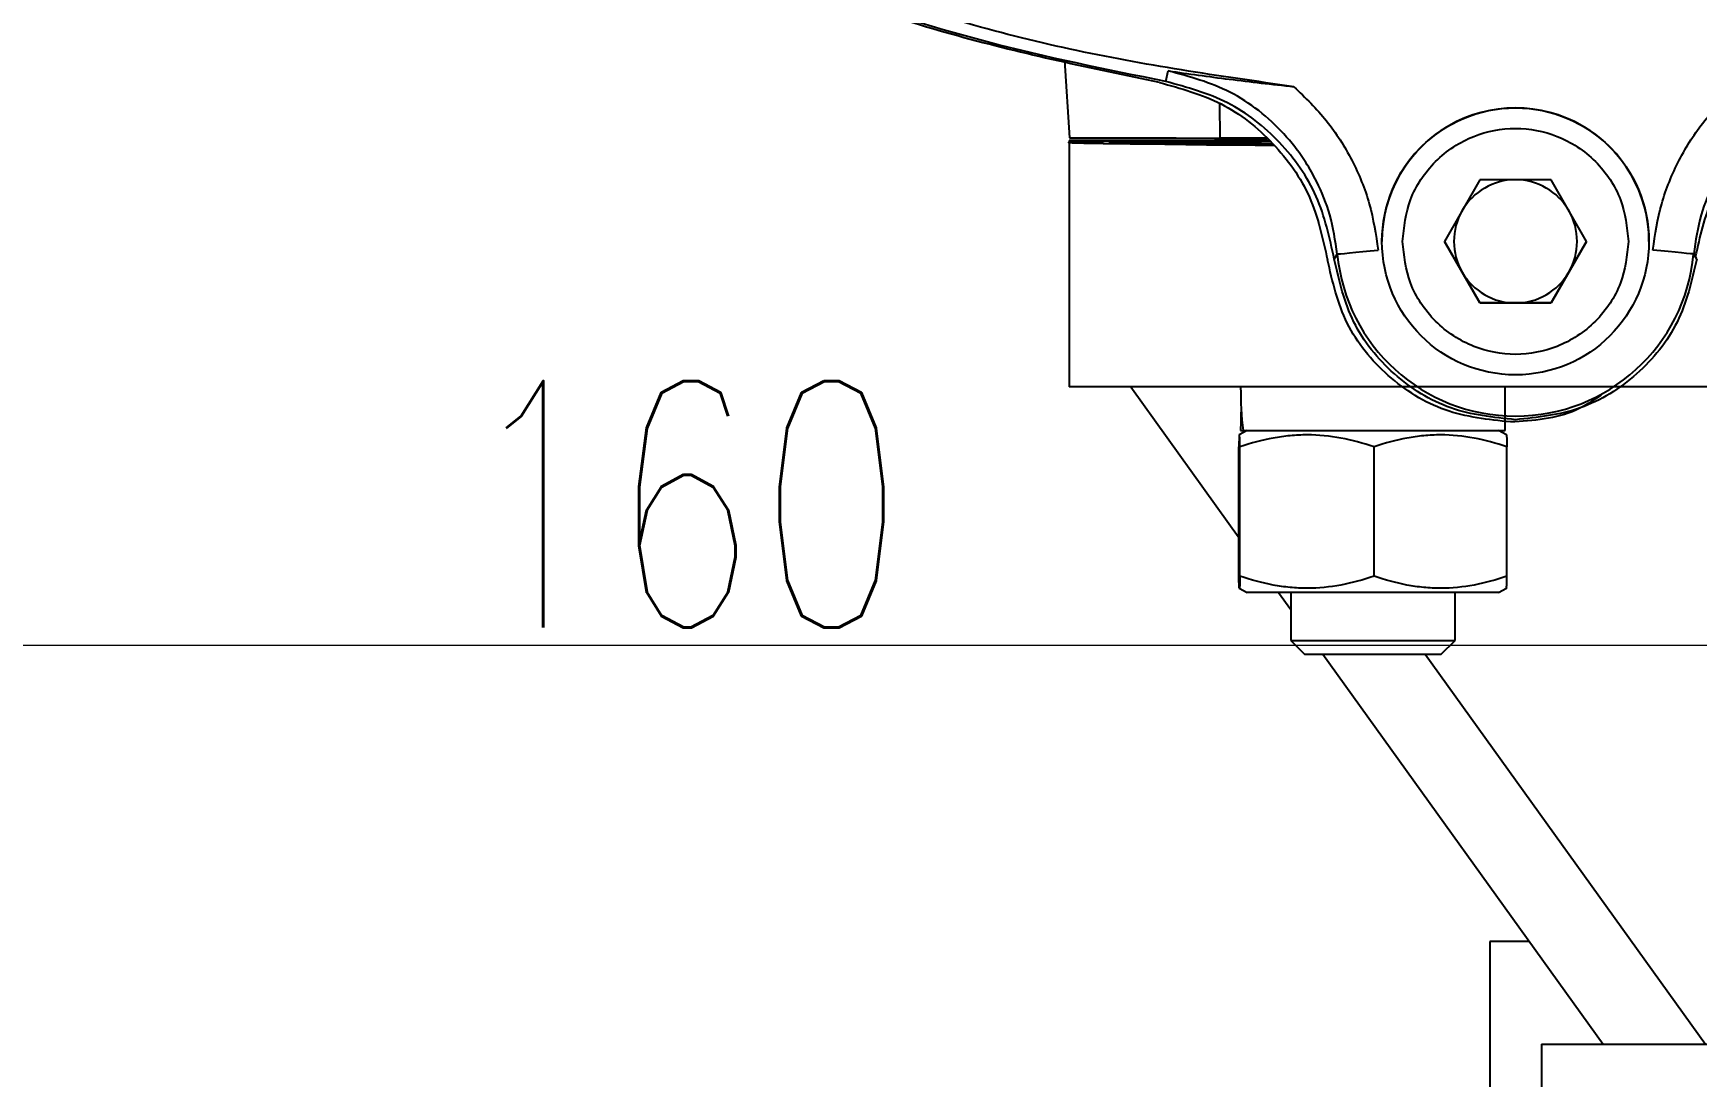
# Model space of a CAD drawing. Header units: millimetres. Extents: x 2344 to 4024, y 1094 to 2282.
# Drawn here: x 2782 to 2863, y 1888.4 to 1939.2 of the extents above; entities that cross this region are included whole.
import ezdxf

# ---------------------------------------------------------------- set-up
doc = ezdxf.new("R2010")
doc.units = ezdxf.units.MM
doc.layers.add('AM_5', color=3, linetype='Continuous', lineweight=25)
doc.styles.add('SLDTEXTSTYLE1', font='txt.shx', dxfattribs={"width": 0.7, "bigfont": 'gbcbig.shx'})
doc.dimstyles.new('SLDDIMSTYLE12$0', dxfattribs={"dimtxt": 12, "dimasz": 10, "dimexe": 0, "dimexo": 0.0625, "dimgap": 0.875, "dimtad": 1, "dimdec": 1, "dimlfac": 1.8, "dimrnd": 1e-09, "dimzin": 12, "dimdsep": 46, "dimtxsty": 'SLDTEXTSTYLE1', "dimcen": 0.09, "dimdle": 8.16, "dimclrd": 3, "dimclre": 3, "dimadec": 0, "dimazin": 3, "dimtfac": 1, "dimtdec": 1, "dimtofl": 0, "dimtmove": 0, "dimatfit": 3, "dimfxl": 0, "dimfrac": 2, "dimtolj": 1, "dimlwd": 5, "dimlwe": 5, "dimarcsym": 0})

# ---------------------------------------------------------------- blocks, each defined once
blk = doc.blocks.new('*D48')
at = {"layer": 'AM_5', "color": 3, "linetype": 'Continuous', "lineweight": 5, "transparency": 16777216}
for p, q in [((2732.968, 1934.287), (2732.968, 1909.411)), ((2884.382, 1909.411), (2742.968, 1909.411))]:
    blk.add_line(p, q, dxfattribs=at)
at = {"layer": 'AM_5', "color": 3, "lineweight": 5, "transparency": 16777216}
blk.add_line((2894.382, 1933.942), (2894.382, 1909.411), dxfattribs=at)
at = {"layer": 'AM_5', "color": 3, "transparency": 16777216}
for points in [[(2742.968, 1911.078), (2742.968, 1907.745), (2732.968, 1909.411)], [(2884.382, 1911.078), (2884.382, 1907.745), (2894.382, 1909.411)]]:
    blk.add_solid(points, dxfattribs=at)
at = {"layer": 'Defpoints', "color": 0, "transparency": 16777216}
for p in [(2732.968, 1934.349), (2894.382, 1934.005), (2732.968, 1909.411)]:
    blk.add_point(p, dxfattribs=at)
at = {"layer": 'AM_5', "color": 0, "transparency": 16777216, "insert": (2813.675, 1916.286), "char_height": 12, "attachment_point": 5, "style": 'SLDTEXTSTYLE1'}
blk.add_mtext('\\A1;160', dxfattribs=at)

msp = doc.modelspace()

# ---------------------------------------------------------------- linework, layer by layer
at = {"color": 7, "linetype": 'Continuous', "lineweight": 25}
for p, q in [((2832.213, 1937.895), (2832.468, 1934.137)), ((2837.154, 1936.876), (2837.274, 1937.392)), ((2839.803, 1934.121), (2839.78, 1935.804)), ((2832.441, 1934.002), (2832.441, 1922.002)), ((2842.218, 1934.002), (2832.441, 1934.002)), ((2842.019, 1934.117), (2839.803, 1934.121)), ((2840.391, 1933.864), (2840.392, 1933.91)), ((2852.45, 1932.09), (2850.718, 1929.09)), ((2855.914, 1932.09), (2852.45, 1932.09)), ((2857.646, 1929.09), (2855.914, 1932.09)), ((2847.682, 1929.097), (2847.682, 1929.097)), ((2850.718, 1929.09), (2852.45, 1926.09)), ((2851.584, 1927.59), (2850.718, 1929.09)), ((2855.914, 1926.09), (2857.646, 1929.09)), ((2857.646, 1929.09), (2856.78, 1927.59)), ((2860.682, 1929.083), (2860.682, 1929.083)), ((2845.357, 1928.225), (2845.506, 1928.475)), ((2863.008, 1928.225), (2862.859, 1928.475)), ((2852.45, 1926.09), (2851.584, 1927.59)), ((2856.78, 1927.59), (2855.914, 1926.09)), ((2852.45, 1926.09), (2855.914, 1926.09)), ((2852.45, 1926.09), (2852.45, 1926.09)), ((2854.182, 1926.09), (2852.45, 1926.09)), ((2855.914, 1926.09), (2854.182, 1926.09)), ((2855.914, 1926.09), (2855.914, 1926.09)), ((2957.441, 1922.002), (2832.441, 1922.002)), ((2835.447, 1922.002), (2840.767, 1914.6)), ((2853.678, 1919.884), (2853.678, 1921.984)), ((2841.113, 1919.884), (2840.73, 1919.663)), ((2840.798, 1919.884), (2840.913, 1919.884)), ((2840.913, 1919.884), (2853.678, 1919.884)), ((2853.745, 1919.663), (2853.363, 1919.884)), ((2840.708, 1912.781), (2840.708, 1919.087)), ((2840.767, 1912.781), (2840.767, 1919.087)), ((2847.296, 1912.781), (2847.296, 1919.087)), ((2853.767, 1912.781), (2853.767, 1919.087)), ((2840.73, 1912.205), (2841.113, 1911.984)), ((2853.363, 1911.984), (2841.113, 1911.984)), ((2842.647, 1911.984), (2843.238, 1911.162)), ((2843.238, 1911.984), (2843.238, 1909.66)), ((2851.238, 1909.66), (2851.238, 1911.984)), ((2853.363, 1911.984), (2853.745, 1912.205)), ((2843.238, 1909.66), (2843.914, 1908.984)), ((2843.238, 1909.66), (2851.238, 1909.66)), ((2850.561, 1908.984), (2851.238, 1909.66)), ((2843.914, 1908.984), (2850.561, 1908.984)), ((2844.803, 1908.984), (2858.445, 1890.002)), ((2849.787, 1908.984), (2863.429, 1890.002)), ((2854.851, 1895.002), (2852.941, 1895.002)), ((2852.941, 1895.002), (2852.941, 1677.002)), ((2855.441, 1890.002), (2855.441, 1881.002)), ((2855.441, 1890.002), (2934.441, 1890.002))]:
    msp.add_line(p, q, dxfattribs=at)
at = {"color": 7, "linetype": 'Continuous', "lineweight": 25, "flags": 128}
for points in [[(2841.623, 1933.987), (2839.232, 1933.978), (2837.181, 1933.968), (2835.485, 1933.957), (2834.153, 1933.945), (2833.193, 1933.931), (2832.611, 1933.917), (2832.411, 1933.902), (2832.594, 1933.886), (2833.159, 1933.87), (2834.103, 1933.853), (2835.419, 1933.836), (2837.099, 1933.818), (2839.134, 1933.8), (2841.511, 1933.782)], [(2832.468, 1934.137), (2832.477, 1934.137), (2832.775, 1934.137), (2833.481, 1934.135), (2834.564, 1934.133), (2835.976, 1934.13), (2837.654, 1934.126), (2839.524, 1934.122)], [(2840.417, 1933.91), (2838.794, 1933.912), (2837.332, 1933.912), (2836.108, 1933.91), (2835.184, 1933.907), (2834.608, 1933.903), (2834.411, 1933.898), (2834.602, 1933.893), (2835.172, 1933.887), (2836.091, 1933.88), (2837.312, 1933.874), (2838.77, 1933.869), (2840.391, 1933.864)], [(2839.524, 1934.122), (2840.705, 1934.12), (2841.828, 1934.117), (2842.081, 1934.117)], [(2841.511, 1933.782), (2841.978, 1933.779), (2842.358, 1933.775), (2842.436, 1933.774)], [(2842.23, 1933.99), (2842.093, 1933.989), (2841.623, 1933.987)], [(2845.506, 1928.475), (2845.55, 1928.479), (2845.667, 1928.49), (2845.853, 1928.508), (2846.101, 1928.531), (2846.401, 1928.559), (2846.743, 1928.592), (2847.112, 1928.627), (2847.497, 1928.663)], [(2862.859, 1928.475), (2862.815, 1928.479), (2862.698, 1928.49), (2862.511, 1928.508), (2862.264, 1928.531), (2861.963, 1928.559), (2861.622, 1928.592), (2861.252, 1928.627), (2860.868, 1928.663)]]:
    msp.add_lwpolyline(points, dxfattribs=at)
at = {"color": 7, "linetype": 'Continuous', "lineweight": 25}
msp.add_circle((2854.182, 1929.09), 6.5, dxfattribs=at)
for centre, radius, start, end in [((2854.182, 1929.09), 6.5, 359.93876, 180), ((2849.965, 2482.033), 548.252, 268.99949, 269.20747), ((2848.035, 1368.187), 565.775, 90.5822, 90.77156), ((2854.182, 1929.09), 3, 90, 150), ((2854.182, 1929.09), 3, 30, 90), ((2854.182, 1929.09), 3, 150, 210), ((2854.182, 1929.09), 3, 330, 30), ((2854.182, 1929.295), 8.715, 185.40246, 354.59754), ((2854.182, 1929.09), 3, 210, 270), ((2854.182, 1929.09), 3, 270, 330)]:
    msp.add_arc(centre, radius, start, end, dxfattribs=at)
for centre, start_param, end_param in [((2847.238, 1921.984), 4.712389, 4.901786), ((2847.238, 1919.884), 4.613613, 4.712389)]:
    msp.add_ellipse(centre, major_axis=(0, -11.154), ratio=0.57735, start_param=start_param, end_param=end_param, dxfattribs=at)
for points in [[(2843.393, 1936.622), (2839.741, 1937.146), (2832.438, 1938.194), (2821.795, 1941.314), (2811.552, 1945.521), (2801.851, 1950.877), (2792.812, 1957.281), (2784.55, 1964.663), (2777.169, 1972.925), (2770.764, 1981.964), (2765.409, 1991.665), (2761.201, 2001.908), (2758.081, 2012.551), (2757.033, 2019.854), (2756.509, 2023.506)], [(2836.85, 1936.824), (2833.556, 1937.511), (2826.968, 1938.883), (2817.415, 1942.204), (2808.232, 1946.408), (2799.529, 1951.544), (2791.392, 1957.533), (2783.908, 1964.321), (2777.152, 1971.834), (2771.198, 1979.996), (2766.099, 1988.721), (2761.935, 1997.922), (2758.655, 2007.489), (2757.31, 2014.083), (2756.638, 2017.38)], [(2837.154, 1936.876), (2834.241, 1937.463), (2828.413, 1938.639), (2819.919, 1941.392), (2811.69, 1944.839), (2803.819, 1949.04), (2796.318, 1953.885), (2791.725, 1957.659), (2789.428, 1959.546)], [(2836.85, 1936.824), (2837.878, 1936.542), (2839.934, 1935.978), (2842.467, 1933.961), (2844.345, 1931.323), (2844.798, 1929.24), (2845.025, 1928.198)], [(2853.939, 1920.296), (2852.853, 1920.412), (2850.682, 1920.646), (2847.87, 1922.429), (2845.763, 1925.007), (2845.271, 1927.134), (2845.025, 1928.198)], [(2854.182, 1920.405), (2853.107, 1920.518), (2850.956, 1920.746), (2848.17, 1922.509), (2846.083, 1925.063), (2845.599, 1927.171), (2845.357, 1928.225)], [(2863.008, 1928.225), (2862.766, 1927.171), (2862.281, 1925.063), (2860.195, 1922.509), (2857.409, 1920.746), (2855.258, 1920.518), (2854.182, 1920.405)], [(2840.736, 1912.203), (2840.726, 1912.231), (2840.717, 1912.452), (2840.708, 1912.781)]]:
    msp.add_open_spline(points, degree=3, dxfattribs=at)
for points, knots in [([(2845.357, 1928.225), (2845.13, 1929.27), (2844.678, 1931.359), (2842.799, 1934.007), (2840.255, 1936.029), (2838.189, 1936.593), (2837.154, 1936.876)], [0, 0, 0, 0, 0.250065, 0.499446, 0.749386, 1, 1, 1, 1]), ([(2837.274, 1937.392), (2838.245, 1937.255), (2840.178, 1936.983), (2842.325, 1936.742), (2843.393, 1936.622)], [0, 0, 0, 0, 0.502443, 1, 1, 1, 1]), ([(2845.506, 1928.475), (2845.409, 1929.116), (2845.225, 1930.339), (2844.623, 1931.818), (2844.007, 1932.907), (2843.465, 1933.673), (2842.371, 1934.961), (2840.412, 1936.541), (2838.305, 1937.112), (2837.274, 1937.392)], [0, 0, 0, 0, 0.149059, 0.284486, 0.365253, 0.437407, 0.500452, 0.755467, 1, 1, 1, 1]), ([(2871.091, 1937.392), (2870.057, 1937.117), (2868.664, 1936.747), (2867.13, 1935.792), (2866.25, 1935.114), (2865.411, 1934.298), (2864.585, 1933.28), (2863.802, 1931.969), (2863.14, 1930.339), (2862.956, 1929.116), (2862.859, 1928.475)], [0, 0, 0, 0, 0.24429, 0.329036, 0.41449, 0.500125, 0.597992, 0.71577, 0.851072, 1, 1, 1, 1]), ([(2843.393, 1936.622), (2843.945, 1936.088), (2845.047, 1935.023), (2846.267, 1933.066), (2847.153, 1930.938), (2847.382, 1929.423), (2847.497, 1928.663)], [0, 0, 0, 0, 0.250755, 0.499989, 0.749233, 1, 1, 1, 1]), ([(2860.868, 1928.663), (2860.983, 1929.423), (2861.212, 1930.938), (2862.098, 1933.066), (2863.318, 1935.023), (2864.419, 1936.088), (2864.972, 1936.622)], [0, 0, 0, 0, 0.250767, 0.500011, 0.749245, 1, 1, 1, 1]), ([(2871.097, 1936.751), (2870.068, 1936.473), (2868.01, 1935.918), (2865.47, 1933.911), (2863.61, 1931.336), (2863.158, 1929.319), (2862.939, 1928.341)], [0, 0, 0, 0, 0.253769, 0.507538, 0.761308, 1, 1, 1, 1]), ([(2848.682, 1929.09), (2848.755, 1929.782), (2848.868, 1930.846), (2849.554, 1932.127), (2850.264, 1933.007), (2851.145, 1933.721), (2852.426, 1934.386), (2854.182, 1934.723), (2855.938, 1934.386), (2857.219, 1933.721), (2858.1, 1933.007), (2858.81, 1932.127), (2859.495, 1930.846), (2859.608, 1929.782), (2859.682, 1929.09)], [0, 0, 0, 0, 0.119728, 0.18418, 0.25, 0.31582, 0.380272, 0.5, 0.619728, 0.68418, 0.75, 0.81582, 0.880272, 1, 1, 1, 1]), ([(2859.682, 1929.09), (2859.608, 1928.398), (2859.495, 1927.334), (2858.81, 1926.053), (2858.1, 1925.173), (2857.219, 1924.459), (2855.938, 1923.794), (2854.182, 1923.457), (2852.426, 1923.794), (2851.145, 1924.459), (2850.264, 1925.173), (2849.554, 1926.053), (2848.868, 1927.334), (2848.755, 1928.398), (2848.682, 1929.09)], [0, 0, 0, 0, 0.119728, 0.18418, 0.25, 0.31582, 0.380272, 0.5, 0.619728, 0.68418, 0.75, 0.81582, 0.880272, 1, 1, 1, 1]), ([(2858.355, 1921.609), (2857.954, 1921.338), (2856.648, 1920.457), (2855.048, 1920.362), (2853.939, 1920.296)], [0, 0, 0, 0, 0.307191, 1, 1, 1, 1]), ([(2840.767, 1919.087), (2840.762, 1919.263), (2840.758, 1919.409), (2840.748, 1919.611), (2840.743, 1919.667), (2840.735, 1919.667), (2840.733, 1919.654), (2840.728, 1919.601), (2840.725, 1919.562), (2840.718, 1919.41), (2840.713, 1919.264), (2840.708, 1919.087)], [0, 0, 0, 0, 0.25, 0.25, 0.5, 0.5, 0.625, 0.625, 0.75, 0.75, 1, 1, 1, 1]), ([(2847.296, 1919.087), (2846.763, 1919.263), (2846.226, 1919.409), (2845.141, 1919.611), (2844.593, 1919.667), (2843.761, 1919.667), (2843.482, 1919.654), (2842.93, 1919.601), (2842.656, 1919.562), (2841.839, 1919.41), (2841.301, 1919.264), (2840.767, 1919.087)], [0, 0, 0, 0, 0.25, 0.25, 0.5, 0.5, 0.625, 0.625, 0.75, 0.75, 1, 1, 1, 1]), ([(2853.767, 1919.087), (2853.239, 1919.263), (2852.707, 1919.409), (2851.631, 1919.611), (2851.088, 1919.667), (2850.263, 1919.667), (2849.986, 1919.654), (2849.44, 1919.601), (2849.168, 1919.562), (2848.359, 1919.41), (2847.825, 1919.264), (2847.296, 1919.087)], [0, 0, 0, 0, 0.25, 0.25, 0.5, 0.5, 0.625, 0.625, 0.75, 0.75, 1, 1, 1, 1]), ([(2853.738, 1919.65), (2853.738, 1919.655), (2853.748, 1919.746), (2853.758, 1919.406), (2853.767, 1919.087)], [0, 0, 0, 0, 0.057508, 1, 1, 1, 1]), ([(2840.767, 1912.781), (2840.762, 1912.607), (2840.752, 1912.274), (2840.742, 1912.236), (2840.737, 1912.218)], [0, 0, 0, 0, 0.5222802, 1, 1, 1, 1]), ([(2847.296, 1912.781), (2846.763, 1912.604), (2846.226, 1912.458), (2845.141, 1912.256), (2844.593, 1912.201), (2843.761, 1912.2), (2843.482, 1912.214), (2842.93, 1912.266), (2842.656, 1912.306), (2841.839, 1912.457), (2841.301, 1912.604), (2840.767, 1912.781)], [0, 0, 0, 0, 0.25, 0.25, 0.5, 0.5, 0.625, 0.625, 0.75, 0.75, 1, 1, 1, 1]), ([(2853.767, 1912.781), (2853.239, 1912.604), (2852.707, 1912.458), (2851.631, 1912.256), (2851.088, 1912.201), (2850.263, 1912.2), (2849.986, 1912.214), (2849.44, 1912.266), (2849.168, 1912.306), (2848.359, 1912.457), (2847.825, 1912.604), (2847.296, 1912.781)], [0, 0, 0, 0, 0.25, 0.25, 0.5, 0.5, 0.625, 0.625, 0.75, 0.75, 1, 1, 1, 1]), ([(2853.738, 1912.218), (2853.738, 1912.212), (2853.748, 1912.121), (2853.758, 1912.461), (2853.767, 1912.781)], [0, 0, 0, 0, 0.057508, 1, 1, 1, 1])]:
    msp.add_open_spline(points, degree=3, knots=knots, dxfattribs=at)

# ---------------------------------------------------------------- dimensions: what is measured, and where the dimension line sits
at = {"layer": 'AM_5'}
dim = msp.add_linear_dim(base=(2732.968, 1909.411), p1=(2894.382, 1934.005), p2=(2732.968, 1934.349), text='160', dimstyle='SLDDIMSTYLE12$0', override={"dimlfac": 1}, dxfattribs=at)
dim.commit()
dim.dimension.update_dxf_attribs({"geometry": '*D48', "text_midpoint": (2813.675, 1909.411), "dimtype": 160})

doc.saveas('drawing.dxf')
